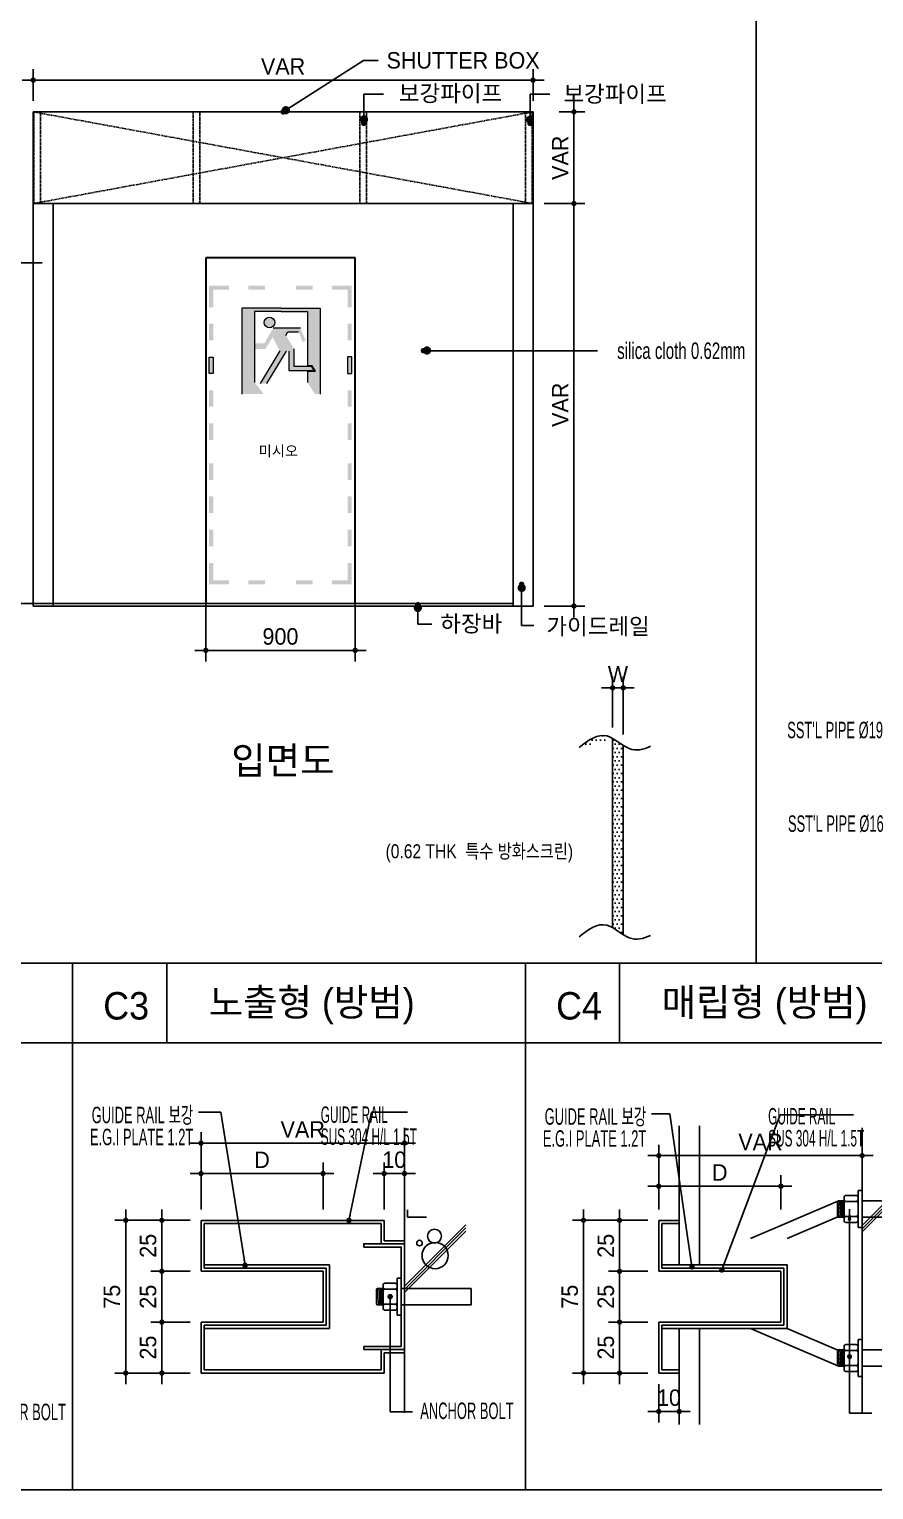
# Model space of a CAD drawing. Extents: x -25535497 to -25216507, y 8041684 to 8103002.
# Drawn here: x -25255908 to -25248210, y 8065854 to 8079157 of the extents above; entities that cross this region are included whole.
import ezdxf
from ezdxf.enums import TextEntityAlignment as Align

# ---------------------------------------------------------------- set-up
doc = ezdxf.new("R2010")
doc.units = 0
doc.header["$MEASUREMENT"] = 0
doc.linetypes.add('HIDDEN', pattern=[4.4, 3, -1.4])
doc.linetypes.add('PHANTOM', pattern=[63.5, 31.75, -6.35, 6.35, -6.35, 6.35, -6.35])
doc.layers.get('Defpoints').update_dxf_attribs({"color": 45})
for name, color, linetype in [('22', 7, 'Continuous'), ('3', 3, 'Continuous'), ('A', 7, 'Continuous'), ('C-ANNO-PATT', 5, 'Continuous'), ('DIM', 7, 'Continuous'), ('ELE1', 7, 'Continuous'), ('ELE5', 3, 'Continuous'), ('F', 7, 'Continuous'), ('LEADER', 7, 'Continuous'), ('slat 상', 2, 'PHANTOM'), ('SOLID', 3, 'Continuous'), ('text', 7, 'Continuous')]:
    doc.layers.add(name, color=color, linetype=linetype)
doc.layers.add('TEX', color=3, linetype='Continuous', lineweight=5)
doc.layers.add('외곽선', color=7, linetype='Continuous', lineweight=30)
doc.styles.add('songdoh', font='')
doc.styles.get("Standard").update_dxf_attribs({"font": 'malgunbd.ttf'})
doc.styles.add('유형1', font='swissel.ttf')
doc.styles.get('songdoh').set_extended_font_data('Dotum')
doc.dimstyles.new('DONGWOO', dxfattribs={"dimscale": 300, "dimtxt": 3, "dimasz": 1, "dimexe": 2, "dimexo": 2, "dimgap": 1, "dimtad": 1, "dimdec": 0, "dimzin": 11, "dimdsep": 46, "dimtxsty": 'songdoh', "dimblk": 'DOT-6', "dimcen": 2, "dimdle": 2, "dimclrd": 256, "dimclre": 256, "dimclrt": 3, "dimadec": 0, "dimazin": 0, "dimtfac": 1, "dimtdec": 0, "dimtix": 1, "dimtmove": 2, "dimatfit": 3, "dimldrblk": 'DOT', "dimfxl": 2, "dimtolj": 1, "dimtzin": 11, "dimarcsym": 0})
doc.dimstyles.new('ISO-25', dxfattribs={"dimtxt": 2.5, "dimasz": 2.5, "dimexe": 1.25, "dimexo": 0.625, "dimtad": 1, "dimtxsty": 'Standard', "dimcen": 2.5, "dimadec": 0, "dimazin": 0, "dimtfac": 1, "dimtmove": 0, "dimatfit": 3, "dimfxl": 1, "dimarcsym": 0})

# ---------------------------------------------------------------- blocks, each defined once
blk = doc.blocks.new('앵커볼트')
at = {"layer": 'A', "color": 8}
for p, q in [((3.96, 22.07), (-3.72, 21.29)), ((-3.72, 18.95), (-3.72, 21.61)), ((3.78, 22.11), (-3.22, 22.11)), ((4.28, 18.95), (4.28, 21.61)), ((-6.34, 13.01), (-6.34, 17.95)), ((-5.34, 18.95), (5.9, 18.95)), ((4.28, 21.24), (-3.72, 20.42)), ((4.28, 20.47), (-3.72, 19.66)), ((4.28, 19.76), (-3.72, 18.95)), ((-3.44, 13.01), (-3.44, 17.95)), ((4, 13.01), (4, 17.95)), ((6.9, 13.01), (6.9, 17.95)), ((-8.8, 10.01), (-8.8, 12.01)), ((-8.8, 12.01), (9.36, 12.01)), ((-8.8, 10.01), (9.36, 10.01)), ((-3.72, 10.01), (4.28, 10.01)), ((-3.72, 10.01), (-3.72, -24.41)), ((4.28, 10.01), (4.28, -24.41)), ((9.36, 10.01), (9.36, 12.01)), ((4.28, -24.41), (-3.72, -24.41))]:
    blk.add_line(p, q, dxfattribs=at)
for centre, radius, start, end in [((-3.22, 21.61), 0.5, 90, 180), ((3.78, 21.61), 0.5, 0, 90), ((-5.34, 17.95), 1, 90, 180), ((-4.44, 17.95), 1, 0, 90), ((-2.44, 17.95), 1, 90, 180), ((3, 17.95), 1, 0, 90), ((5, 17.95), 1, 90, 180), ((5.9, 17.95), 1, 0, 90), ((-5.34, 13.01), 1, 180, 270), ((-4.44, 13.01), 1, 270, 0), ((-2.44, 13.01), 1, 180, 270), ((3, 13.01), 1, 270, 0), ((5, 13.01), 1, 180, 270), ((5.9, 13.01), 1, 270, 0)]:
    blk.add_arc(centre, radius, start, end, dxfattribs=at)
blk = doc.blocks.new('_Dot')
at = {"color": 0, "linetype": 'ByBlock', "lineweight": -2}
blk.add_line((-0.5, 0), (-1, 0), dxfattribs=at)
at = {"color": 0, "linetype": 'ByBlock', "const_width": 0.5}
blk.add_lwpolyline([(-0.25, 0, 1), (0.25, 0, 1)], format="xyb", close=True, dxfattribs=at)
blk = doc.blocks.new('DOT-6')
at = {"layer": 'DIM', "color": 7, "ltscale": 0.5}
blk.add_line((2, 0), (-2, 0), dxfattribs=at)
at = {"layer": 'DIM', "color": 7, "ltscale": 0.5, "xscale": 0.9680000000043946, "yscale": 0.9680000000043946, "zscale": 0.9680000000043946}
blk.add_blockref('_Dot', (0, 0), dxfattribs=at)
blk = doc.blocks.new('*D328')
at = {"layer": 'Defpoints', "color": 0, "linetype": 'Continuous'}
for p in [(-25254699, 8068308), (-25254342, 8068308), (-25254342, 8067844)]:
    blk.add_point(p, dxfattribs=at)
at = {"layer": 'DIM', "linetype": 'Continuous', "lineweight": -2}
for p, q in [((-25254442, 8068308), (-25254799, 8068308)), ((-25254699, 8067894), (-25254699, 8068258)), ((-25254442, 8067844), (-25254799, 8067844))]:
    blk.add_line(p, q, dxfattribs=at)
at = {"layer": 'DIM', "linetype": 'Continuous', "lineweight": -2, "xscale": 50, "yscale": 50, "zscale": 50}
for p, rotation in [((-25254699, 8068308), 90), ((-25254699, 8067844), 270)]:
    blk.add_blockref('DOT-6', p, dxfattribs=dict(at, rotation=rotation))
at = {"layer": 'DIM', "color": 3, "linetype": 'Continuous', "insert": (-25254824, 8068076), "char_height": 150, "attachment_point": 5, "rotation": 90, "style": 'songdoh'}
blk.add_mtext('\\A1;25', dxfattribs=at)
blk = doc.blocks.new('*D329')
at = {"layer": 'Defpoints', "color": 0, "linetype": 'Continuous'}
for p in [(-25254342, 8067844), (-25254699, 8067381), (-25254342, 8067381)]:
    blk.add_point(p, dxfattribs=at)
at = {"layer": 'DIM', "linetype": 'Continuous', "lineweight": -2}
for p, q in [((-25254442, 8067844), (-25254799, 8067844)), ((-25254699, 8067794), (-25254699, 8067431)), ((-25254442, 8067381), (-25254799, 8067381))]:
    blk.add_line(p, q, dxfattribs=at)
at = {"layer": 'DIM', "linetype": 'Continuous', "lineweight": -2, "xscale": 50, "yscale": 50, "zscale": 50}
for p, rotation in [((-25254699, 8067844), 90), ((-25254699, 8067381), 270)]:
    blk.add_blockref('DOT-6', p, dxfattribs=dict(at, rotation=rotation))
at = {"layer": 'DIM', "color": 3, "linetype": 'Continuous', "insert": (-25254824, 8067612), "char_height": 150, "attachment_point": 5, "rotation": 90, "style": 'songdoh'}
blk.add_mtext('\\A1;25', dxfattribs=at)
blk = doc.blocks.new('*D330')
at = {"layer": 'Defpoints', "color": 0, "linetype": 'Continuous'}
for p in [(-25254699, 8067381), (-25254342, 8067381), (-25254342, 8066917)]:
    blk.add_point(p, dxfattribs=at)
at = {"layer": 'DIM', "linetype": 'Continuous', "lineweight": -2}
for p, q in [((-25254442, 8067381), (-25254799, 8067381)), ((-25254699, 8066967), (-25254699, 8067331)), ((-25254442, 8066917), (-25254799, 8066917))]:
    blk.add_line(p, q, dxfattribs=at)
at = {"layer": 'DIM', "linetype": 'Continuous', "lineweight": -2, "xscale": 50, "yscale": 50, "zscale": 50}
for p, rotation in [((-25254699, 8067381), 90), ((-25254699, 8066917), 270)]:
    blk.add_blockref('DOT-6', p, dxfattribs=dict(at, rotation=rotation))
at = {"layer": 'DIM', "color": 3, "linetype": 'Continuous', "insert": (-25254824, 8067149), "char_height": 150, "attachment_point": 5, "rotation": 90, "style": 'songdoh'}
blk.add_mtext('\\A1;25', dxfattribs=at)
blk = doc.blocks.new('*D331')
at = {"layer": 'Defpoints', "color": 0, "linetype": 'Continuous'}
for p in [(-25254342, 8068308), (-25255028, 8066917), (-25254342, 8066917)]:
    blk.add_point(p, dxfattribs=at)
at = {"layer": 'DIM', "linetype": 'Continuous', "lineweight": -2}
for p, q in [((-25254442, 8068308), (-25255128, 8068308)), ((-25255028, 8068258), (-25255028, 8066967)), ((-25254442, 8066917), (-25255128, 8066917))]:
    blk.add_line(p, q, dxfattribs=at)
at = {"layer": 'DIM', "linetype": 'Continuous', "lineweight": -2, "xscale": 50, "yscale": 50, "zscale": 50}
for p, rotation in [((-25255028, 8068308), 90), ((-25255028, 8066917), 270)]:
    blk.add_blockref('DOT-6', p, dxfattribs=dict(at, rotation=rotation))
at = {"layer": 'DIM', "color": 3, "linetype": 'Continuous', "insert": (-25255153, 8067612), "char_height": 150, "attachment_point": 5, "rotation": 90, "style": 'songdoh'}
blk.add_mtext('\\A1;75', dxfattribs=at)
blk = doc.blocks.new('*D332')
at = {"layer": 'Defpoints', "color": 0, "linetype": 'Continuous'}
for p in [(-25252488, 8069011), (-25254342, 8068308), (-25252488, 8068308)]:
    blk.add_point(p, dxfattribs=at)
at = {"layer": 'DIM', "linetype": 'Continuous', "lineweight": -2}
for p, q in [((-25254342, 8068408), (-25254342, 8069111)), ((-25252488, 8068408), (-25252488, 8069111)), ((-25254292, 8069011), (-25252538, 8069011))]:
    blk.add_line(p, q, dxfattribs=at)
at = {"layer": 'DIM', "linetype": 'Continuous', "lineweight": -2, "xscale": 50, "yscale": 50, "zscale": 50, "rotation": 180}
blk.add_blockref('DOT-6', (-25254342, 8069011), dxfattribs=at)
at = {"layer": 'DIM', "linetype": 'Continuous', "lineweight": -2, "xscale": 50, "yscale": 50, "zscale": 50}
blk.add_blockref('DOT-6', (-25252488, 8069011), dxfattribs=at)
at = {"layer": 'DIM', "color": 3, "linetype": 'Continuous', "insert": (-25253415, 8069136), "char_height": 150, "attachment_point": 5, "style": 'songdoh'}
blk.add_mtext('\\A1;VAR', dxfattribs=at)
blk = doc.blocks.new('*D333')
at = {"layer": 'Defpoints', "color": 0, "linetype": 'Continuous'}
for p in [(-25253230, 8068734), (-25254342, 8068308), (-25253230, 8068308)]:
    blk.add_point(p, dxfattribs=at)
at = {"layer": 'DIM', "linetype": 'Continuous', "lineweight": -2}
for p, q in [((-25254342, 8068408), (-25254342, 8068834)), ((-25253230, 8068408), (-25253230, 8068834)), ((-25254292, 8068734), (-25253280, 8068734))]:
    blk.add_line(p, q, dxfattribs=at)
at = {"layer": 'DIM', "linetype": 'Continuous', "lineweight": -2, "xscale": 50, "yscale": 50, "zscale": 50, "rotation": 180}
blk.add_blockref('DOT-6', (-25254342, 8068734), dxfattribs=at)
at = {"layer": 'DIM', "linetype": 'Continuous', "lineweight": -2, "xscale": 50, "yscale": 50, "zscale": 50}
blk.add_blockref('DOT-6', (-25253230, 8068734), dxfattribs=at)
at = {"layer": 'DIM', "color": 3, "linetype": 'Continuous', "insert": (-25253786, 8068859), "char_height": 150, "attachment_point": 5, "style": 'songdoh'}
blk.add_mtext('\\A1;D', dxfattribs=at)
blk = doc.blocks.new('*D334')
at = {"layer": 'Defpoints', "color": 0, "linetype": 'Continuous'}
for p in [(-25252488, 8068734), (-25252673, 8068308), (-25252488, 8068308)]:
    blk.add_point(p, dxfattribs=at)
at = {"layer": 'DIM', "linetype": 'Continuous', "lineweight": -2}
for p, q in [((-25252673, 8068408), (-25252673, 8068834)), ((-25252488, 8068408), (-25252488, 8068834)), ((-25252723, 8068734), (-25252773, 8068734)), ((-25252673, 8068734), (-25252488, 8068734)), ((-25252438, 8068734), (-25252388, 8068734))]:
    blk.add_line(p, q, dxfattribs=at)
at = {"layer": 'DIM', "linetype": 'Continuous', "lineweight": -2, "xscale": 50, "yscale": 50, "zscale": 50}
blk.add_blockref('DOT-6', (-25252673, 8068734), dxfattribs=at)
at = {"layer": 'DIM', "linetype": 'Continuous', "lineweight": -2, "xscale": 50, "yscale": 50, "zscale": 50, "rotation": 180}
blk.add_blockref('DOT-6', (-25252488, 8068734), dxfattribs=at)
at = {"layer": 'DIM', "color": 3, "linetype": 'Continuous', "insert": (-25252581, 8068859), "char_height": 150, "attachment_point": 5, "style": 'songdoh'}
blk.add_mtext('\\A1;10', dxfattribs=at)
blk = doc.blocks.new('*D377')
at = {"layer": 'Defpoints', "color": 0, "linetype": 'Continuous'}
for p in [(-25255871, 8078693), (-25255871, 8078404), (-25251316, 8078404)]:
    blk.add_point(p, dxfattribs=at)
at = {"layer": 'DIM', "linetype": 'Continuous', "lineweight": -2}
for p, q in [((-25255871, 8078504), (-25255871, 8078793)), ((-25251366, 8078693), (-25255821, 8078693)), ((-25251316, 8078504), (-25251316, 8078793))]:
    blk.add_line(p, q, dxfattribs=at)
at = {"layer": 'DIM', "linetype": 'Continuous', "lineweight": -2, "xscale": 50, "yscale": 50, "zscale": 50, "rotation": 180}
blk.add_blockref('DOT-6', (-25255871, 8078693), dxfattribs=at)
at = {"layer": 'DIM', "linetype": 'Continuous', "lineweight": -2, "xscale": 50, "yscale": 50, "zscale": 50}
blk.add_blockref('DOT-6', (-25251316, 8078693), dxfattribs=at)
at = {"layer": 'DIM', "color": 3, "linetype": 'Continuous', "insert": (-25253594, 8078818), "char_height": 150, "attachment_point": 5, "style": 'songdoh'}
blk.add_mtext('\\A1;VAR', dxfattribs=at)
blk = doc.blocks.new('*D378')
at = {"layer": 'Defpoints', "color": 0, "linetype": 'Continuous'}
for p in [(-25251316, 8077569), (-25251316, 8073903), (-25250943, 8073903)]:
    blk.add_point(p, dxfattribs=at)
at = {"layer": 'DIM', "linetype": 'Continuous', "lineweight": -2}
for p, q in [((-25251216, 8077569), (-25250843, 8077569)), ((-25250943, 8077519), (-25250943, 8073953)), ((-25251216, 8073903), (-25250843, 8073903))]:
    blk.add_line(p, q, dxfattribs=at)
at = {"layer": 'DIM', "linetype": 'Continuous', "lineweight": -2, "xscale": 50, "yscale": 50, "zscale": 50}
for p, rotation in [((-25250943, 8077569), 90), ((-25250943, 8073903), 270)]:
    blk.add_blockref('DOT-6', p, dxfattribs=dict(at, rotation=rotation))
at = {"layer": 'DIM', "color": 3, "linetype": 'Continuous', "insert": (-25251068, 8075736), "char_height": 150, "attachment_point": 5, "rotation": 90, "style": 'songdoh'}
blk.add_mtext('\\A1;VAR', dxfattribs=at)
blk = doc.blocks.new('*D339')
at = {"layer": 'Defpoints', "color": 0, "linetype": 'Continuous'}
for p in [(-25251177, 8078404), (-25250943, 8078404), (-25251177, 8077569)]:
    blk.add_point(p, dxfattribs=at)
at = {"layer": 'DIM', "linetype": 'Continuous', "lineweight": -2}
for p, q in [((-25251077, 8078404), (-25250843, 8078404)), ((-25250943, 8077619), (-25250943, 8078354)), ((-25251077, 8077569), (-25250843, 8077569))]:
    blk.add_line(p, q, dxfattribs=at)
at = {"layer": 'DIM', "linetype": 'Continuous', "lineweight": -2, "xscale": 50, "yscale": 50, "zscale": 50}
for p, rotation in [((-25250943, 8078404), 90), ((-25250943, 8077569), 270)]:
    blk.add_blockref('DOT-6', p, dxfattribs=dict(at, rotation=rotation))
at = {"layer": 'DIM', "color": 3, "linetype": 'Continuous', "insert": (-25251068, 8077986), "char_height": 150, "attachment_point": 5, "rotation": 90, "style": 'songdoh'}
blk.add_mtext('\\A1;VAR', dxfattribs=at)
blk = doc.blocks.new('*D340')
at = {"layer": 'Defpoints', "color": 0, "linetype": 'Continuous'}
for p in [(-25254298, 8074032), (-25252937, 8074032), (-25252937, 8073499)]:
    blk.add_point(p, dxfattribs=at)
at = {"layer": 'DIM', "linetype": 'Continuous', "lineweight": -2}
for p, q in [((-25254298, 8073932), (-25254298, 8073399)), ((-25252937, 8073932), (-25252937, 8073399)), ((-25254248, 8073499), (-25252987, 8073499))]:
    blk.add_line(p, q, dxfattribs=at)
at = {"layer": 'DIM', "linetype": 'Continuous', "lineweight": -2, "xscale": 50, "yscale": 50, "zscale": 50, "rotation": 180}
blk.add_blockref('DOT-6', (-25254298, 8073499), dxfattribs=at)
at = {"layer": 'DIM', "linetype": 'Continuous', "lineweight": -2, "xscale": 50, "yscale": 50, "zscale": 50}
blk.add_blockref('DOT-6', (-25252937, 8073499), dxfattribs=at)
at = {"layer": 'DIM', "color": 3, "linetype": 'Continuous', "insert": (-25253618, 8073625), "char_height": 150, "attachment_point": 5, "style": 'songdoh'}
blk.add_mtext('\\A1;900', dxfattribs=at)
blk = doc.blocks.new('*D341')
at = {"layer": 'Defpoints', "color": 0, "linetype": 'Continuous'}
for p in [(-25255689, 8077029), (-25256108, 8073927), (-25255689, 8073927)]:
    blk.add_point(p, dxfattribs=at)
at = {"layer": 'DIM', "linetype": 'Continuous', "lineweight": -2}
for p, q in [((-25255789, 8077029), (-25256208, 8077029)), ((-25256108, 8076979), (-25256108, 8073977)), ((-25255789, 8073927), (-25256208, 8073927))]:
    blk.add_line(p, q, dxfattribs=at)
at = {"layer": 'DIM', "linetype": 'Continuous', "lineweight": -2, "xscale": 50, "yscale": 50, "zscale": 50}
for p, rotation in [((-25256108, 8077029), 90), ((-25256108, 8073927), 270)]:
    blk.add_blockref('DOT-6', p, dxfattribs=dict(at, rotation=rotation))
at = {"layer": 'DIM', "color": 3, "linetype": 'Continuous', "insert": (-25256234, 8075478), "char_height": 150, "attachment_point": 5, "rotation": 90, "style": 'songdoh'}
blk.add_mtext('\\A1;2100', dxfattribs=at)
blk = doc.blocks.new('*D343')
at = {"layer": 'Defpoints', "color": 0, "linetype": 'Continuous'}
for p in [(-25250527, 8068308), (-25250170, 8068308), (-25250170, 8067844)]:
    blk.add_point(p, dxfattribs=at)
at = {"layer": 'DIM', "linetype": 'Continuous', "lineweight": -2}
for p, q in [((-25250270, 8068308), (-25250627, 8068308)), ((-25250527, 8067894), (-25250527, 8068258)), ((-25250270, 8067844), (-25250627, 8067844))]:
    blk.add_line(p, q, dxfattribs=at)
at = {"layer": 'DIM', "linetype": 'Continuous', "lineweight": -2, "xscale": 50, "yscale": 50, "zscale": 50}
for p, rotation in [((-25250527, 8068308), 90), ((-25250527, 8067844), 270)]:
    blk.add_blockref('DOT-6', p, dxfattribs=dict(at, rotation=rotation))
at = {"layer": 'DIM', "color": 3, "linetype": 'Continuous', "insert": (-25250652, 8068076), "char_height": 150, "attachment_point": 5, "rotation": 90, "style": 'songdoh'}
blk.add_mtext('\\A1;25', dxfattribs=at)
blk = doc.blocks.new('*D344')
at = {"layer": 'Defpoints', "color": 0, "linetype": 'Continuous'}
for p in [(-25250170, 8067844), (-25250527, 8067381), (-25250170, 8067381)]:
    blk.add_point(p, dxfattribs=at)
at = {"layer": 'DIM', "linetype": 'Continuous', "lineweight": -2}
for p, q in [((-25250270, 8067844), (-25250627, 8067844)), ((-25250527, 8067794), (-25250527, 8067431)), ((-25250270, 8067381), (-25250627, 8067381))]:
    blk.add_line(p, q, dxfattribs=at)
at = {"layer": 'DIM', "linetype": 'Continuous', "lineweight": -2, "xscale": 50, "yscale": 50, "zscale": 50}
for p, rotation in [((-25250527, 8067844), 90), ((-25250527, 8067381), 270)]:
    blk.add_blockref('DOT-6', p, dxfattribs=dict(at, rotation=rotation))
at = {"layer": 'DIM', "color": 3, "linetype": 'Continuous', "insert": (-25250652, 8067612), "char_height": 150, "attachment_point": 5, "rotation": 90, "style": 'songdoh'}
blk.add_mtext('\\A1;25', dxfattribs=at)
blk = doc.blocks.new('*D345')
at = {"layer": 'Defpoints', "color": 0, "linetype": 'Continuous'}
for p in [(-25250527, 8067381), (-25250170, 8067381), (-25250170, 8066917)]:
    blk.add_point(p, dxfattribs=at)
at = {"layer": 'DIM', "linetype": 'Continuous', "lineweight": -2}
for p, q in [((-25250270, 8067381), (-25250627, 8067381)), ((-25250527, 8066967), (-25250527, 8067331)), ((-25250270, 8066917), (-25250627, 8066917))]:
    blk.add_line(p, q, dxfattribs=at)
at = {"layer": 'DIM', "linetype": 'Continuous', "lineweight": -2, "xscale": 50, "yscale": 50, "zscale": 50}
for p, rotation in [((-25250527, 8067381), 90), ((-25250527, 8066917), 270)]:
    blk.add_blockref('DOT-6', p, dxfattribs=dict(at, rotation=rotation))
at = {"layer": 'DIM', "color": 3, "linetype": 'Continuous', "insert": (-25250652, 8067149), "char_height": 150, "attachment_point": 5, "rotation": 90, "style": 'songdoh'}
blk.add_mtext('\\A1;25', dxfattribs=at)
blk = doc.blocks.new('*D346')
at = {"layer": 'Defpoints', "color": 0, "linetype": 'Continuous'}
for p in [(-25250170, 8068308), (-25250856, 8066917), (-25250170, 8066917)]:
    blk.add_point(p, dxfattribs=at)
at = {"layer": 'DIM', "linetype": 'Continuous', "lineweight": -2}
for p, q in [((-25250270, 8068308), (-25250956, 8068308)), ((-25250856, 8068258), (-25250856, 8066967)), ((-25250270, 8066917), (-25250956, 8066917))]:
    blk.add_line(p, q, dxfattribs=at)
at = {"layer": 'DIM', "linetype": 'Continuous', "lineweight": -2, "xscale": 50, "yscale": 50, "zscale": 50}
for p, rotation in [((-25250856, 8068308), 90), ((-25250856, 8066917), 270)]:
    blk.add_blockref('DOT-6', p, dxfattribs=dict(at, rotation=rotation))
at = {"layer": 'DIM', "color": 3, "linetype": 'Continuous', "insert": (-25250981, 8067612), "char_height": 150, "attachment_point": 5, "rotation": 90, "style": 'songdoh'}
blk.add_mtext('\\A1;75', dxfattribs=at)
blk = doc.blocks.new('*D347')
at = {"layer": 'Defpoints', "color": 0, "linetype": 'Continuous'}
for p in [(-25248316, 8068897), (-25250170, 8068308), (-25248316, 8068308)]:
    blk.add_point(p, dxfattribs=at)
at = {"layer": 'DIM', "linetype": 'Continuous', "lineweight": -2}
for p, q in [((-25250170, 8068408), (-25250170, 8068997)), ((-25248316, 8068408), (-25248316, 8068997)), ((-25250120, 8068897), (-25248366, 8068897))]:
    blk.add_line(p, q, dxfattribs=at)
at = {"layer": 'DIM', "linetype": 'Continuous', "lineweight": -2, "xscale": 50, "yscale": 50, "zscale": 50, "rotation": 180}
blk.add_blockref('DOT-6', (-25250170, 8068897), dxfattribs=at)
at = {"layer": 'DIM', "linetype": 'Continuous', "lineweight": -2, "xscale": 50, "yscale": 50, "zscale": 50}
blk.add_blockref('DOT-6', (-25248316, 8068897), dxfattribs=at)
at = {"layer": 'DIM', "color": 3, "linetype": 'Continuous', "insert": (-25249243, 8069022), "char_height": 150, "attachment_point": 5, "style": 'songdoh'}
blk.add_mtext('\\A1;VAR', dxfattribs=at)
blk = doc.blocks.new('*D348')
at = {"layer": 'Defpoints', "color": 0, "linetype": 'Continuous'}
for p in [(-25249057, 8068619), (-25250170, 8068308), (-25249057, 8068308)]:
    blk.add_point(p, dxfattribs=at)
at = {"layer": 'DIM', "linetype": 'Continuous', "lineweight": -2}
for p, q in [((-25250170, 8068408), (-25250170, 8068719)), ((-25249057, 8068408), (-25249057, 8068719)), ((-25250120, 8068619), (-25249107, 8068619))]:
    blk.add_line(p, q, dxfattribs=at)
at = {"layer": 'DIM', "linetype": 'Continuous', "lineweight": -2, "xscale": 50, "yscale": 50, "zscale": 50, "rotation": 180}
blk.add_blockref('DOT-6', (-25250170, 8068619), dxfattribs=at)
at = {"layer": 'DIM', "linetype": 'Continuous', "lineweight": -2, "xscale": 50, "yscale": 50, "zscale": 50}
blk.add_blockref('DOT-6', (-25249057, 8068619), dxfattribs=at)
at = {"layer": 'DIM', "color": 3, "linetype": 'Continuous', "insert": (-25249614, 8068744), "char_height": 150, "attachment_point": 5, "style": 'songdoh'}
blk.add_mtext('\\A1;D', dxfattribs=at)
blk = doc.blocks.new('*D349')
at = {"layer": 'Defpoints', "color": 0, "linetype": 'Continuous'}
for p in [(-25250170, 8066917), (-25249984, 8066917), (-25249984, 8066567)]:
    blk.add_point(p, dxfattribs=at)
at = {"layer": 'DIM', "linetype": 'Continuous', "lineweight": -2}
for p, q in [((-25250170, 8066817), (-25250170, 8066467)), ((-25249984, 8066817), (-25249984, 8066467)), ((-25250220, 8066567), (-25250270, 8066567)), ((-25250170, 8066567), (-25249984, 8066567)), ((-25249934, 8066567), (-25249884, 8066567))]:
    blk.add_line(p, q, dxfattribs=at)
at = {"layer": 'DIM', "linetype": 'Continuous', "lineweight": -2, "xscale": 50, "yscale": 50, "zscale": 50}
blk.add_blockref('DOT-6', (-25250170, 8066567), dxfattribs=at)
at = {"layer": 'DIM', "linetype": 'Continuous', "lineweight": -2, "xscale": 50, "yscale": 50, "zscale": 50, "rotation": 180}
blk.add_blockref('DOT-6', (-25249984, 8066567), dxfattribs=at)
at = {"layer": 'DIM', "color": 3, "linetype": 'Continuous', "insert": (-25250077, 8066692), "char_height": 150, "attachment_point": 5, "style": 'songdoh'}
blk.add_mtext('\\A1;10', dxfattribs=at)
blk = doc.blocks.new('*D359')
at = {"layer": 'Defpoints', "color": 0, "linetype": 'Continuous'}
for p in [(-25250494, 8073158), (-25250591, 8072696), (-25250494, 8072634)]:
    blk.add_point(p, dxfattribs=at)
at = {"layer": 'DIM', "linetype": 'Continuous', "lineweight": -2}
for p, q in [((-25250591, 8072796), (-25250591, 8073258)), ((-25250494, 8072734), (-25250494, 8073258)), ((-25250641, 8073158), (-25250691, 8073158)), ((-25250591, 8073158), (-25250494, 8073158)), ((-25250444, 8073158), (-25250394, 8073158))]:
    blk.add_line(p, q, dxfattribs=at)
at = {"layer": 'DIM', "linetype": 'Continuous', "lineweight": -2, "xscale": 50, "yscale": 50, "zscale": 50}
blk.add_blockref('DOT-6', (-25250591, 8073158), dxfattribs=at)
at = {"layer": 'DIM', "linetype": 'Continuous', "lineweight": -2, "xscale": 50, "yscale": 50, "zscale": 50, "rotation": 180}
blk.add_blockref('DOT-6', (-25250494, 8073158), dxfattribs=at)
at = {"layer": 'DIM', "color": 3, "linetype": 'Continuous', "insert": (-25250542, 8073283), "char_height": 150, "attachment_point": 5, "style": 'songdoh'}
blk.add_mtext('\\A1;W', dxfattribs=at)

msp = doc.modelspace()

# ---------------------------------------------------------------- hatches: boundary and pattern name
at = {"layer": 'C-ANNO-PATT'}
h = msp.add_hatch(dxfattribs=at)
h.set_pattern_fill('DOTS', color=256, scale=24, style=0)
h.set_pattern_definition([(0, (-26033941.917, 7949657.395), (19.05, 38.1), [0, -38.1])])
edge = h.paths.add_edge_path()
edge.add_spline(control_points=[(-25250590.7, 8070972.9), (-25250558.4, 8070954.5), (-25250526.2, 8070929.9), (-25250493.7, 8070909.6)], knot_values=[852.6838362, 852.6838362, 852.6838362, 852.6838362, 1084.4120609, 1084.4120609, 1084.4120609, 1084.4120609], degree=3, periodic=0)
edge.add_line((-25250493.7, 8070909.6), (-25250493.7, 8072633.1))
edge.add_spline(control_points=[(-25250493.7, 8072633.1), (-25250544.1, 8072664.7), (-25250675.1, 8072774.8), (-25250811.4, 8072684.2), (-25250896.4, 8072613.4)], knot_values=[136.7010746, 136.7010746, 136.7010746, 136.7010746, 496.1971864, 1084.4120609, 1084.4120609, 1084.4120609, 1084.4120609], degree=3, periodic=0)
edge.add_line((-25250590.7, 8072696), (-25250590.7, 8070972.9))
at = {"layer": '외곽선', "linetype": 'ByBlock', "lineweight": 5}
h = msp.add_hatch(color=242, dxfattribs=at)
h.set_gradient(color1=(189, 10, 31), color2=(255, 255, 153))
h.paths.add_polyline_path([(-25254086.5, 8074099.7), (-25254086.5, 8074137.5), (-25254230.2, 8074137.5), (-25254230.2, 8074296.3), (-25254268, 8074296.3), (-25254268, 8074099.7)])
h.paths.add_polyline_path([(-25253758.9, 8074099.7), (-25253758.9, 8074137.5), (-25253910.1, 8074137.5), (-25253910.1, 8074099.7)])
h.paths.add_polyline_path([(-25253476.8, 8074137.5), (-25253476.8, 8074099.7), (-25253325.6, 8074099.7), (-25253325.6, 8074137.5)])
h.paths.add_polyline_path([(-25252967.6, 8074099.7), (-25252967.6, 8074296.3), (-25253005.4, 8074296.3), (-25253005.4, 8074137.5), (-25253149.1, 8074137.5), (-25253149.1, 8074099.7)])
h.paths.add_polyline_path([(-25252967.6, 8074447.5), (-25252967.6, 8074598.7), (-25253005.4, 8074598.7), (-25253005.4, 8074447.5)])
h.paths.add_polyline_path([(-25254230.2, 8074598.7), (-25254268, 8074598.7), (-25254268, 8074447.5), (-25254230.2, 8074447.5)])
h.paths.add_polyline_path([(-25254230.2, 8074901.1), (-25254268, 8074901.1), (-25254268, 8074749.9), (-25254230.2, 8074749.9)])
h.paths.add_polyline_path([(-25253005.4, 8074749.9), (-25252967.6, 8074749.9), (-25252967.6, 8074901.1), (-25253005.4, 8074901.1)])
h.paths.add_polyline_path([(-25252967.6, 8075203.5), (-25253005.4, 8075203.5), (-25253005.4, 8075105), (-25252967.6, 8075105)])
h.paths.add_polyline_path([(-25254230.2, 8075203.5), (-25254268, 8075203.5), (-25254268, 8075105), (-25254230.2, 8075105)])
h.paths.add_polyline_path([(-25254230.2, 8075105), (-25254268, 8075105), (-25254268, 8075052.3), (-25254230.2, 8075052.3)])
h.paths.add_polyline_path([(-25252967.6, 8075105), (-25253005.4, 8075105), (-25253005.4, 8075052.3), (-25252967.6, 8075052.3)])
h.paths.add_polyline_path([(-25252967.6, 8075566.3), (-25253005.4, 8075566.3), (-25253005.4, 8075415.1), (-25252967.6, 8075415.1)])
h.paths.add_polyline_path([(-25254230.2, 8075566.3), (-25254268, 8075566.3), (-25254268, 8075415.1), (-25254230.2, 8075415.1)])
h.paths.add_polyline_path([(-25254230.2, 8075868.7), (-25254268, 8075868.7), (-25254268, 8075717.5), (-25254230.2, 8075717.5)])
h.paths.add_polyline_path([(-25252967.6, 8075868.7), (-25253005.4, 8075868.7), (-25253005.4, 8075717.5), (-25252967.6, 8075717.5)])
h.paths.add_polyline_path([(-25253005.4, 8076019.9), (-25252967.6, 8076019.9), (-25252967.6, 8076171.1), (-25253005.4, 8076171.1)])
h.paths.add_polyline_path([(-25253005.4, 8076322.3), (-25252967.6, 8076322.3), (-25252967.6, 8076440.7), (-25253005.4, 8076440.7)])
h.paths.add_polyline_path([(-25252967.6, 8076440.7), (-25252967.6, 8076473.5), (-25253005.4, 8076473.5), (-25253005.4, 8076440.7)])
h.paths.add_polyline_path([(-25254230.2, 8076440.7), (-25254230.2, 8076473.5), (-25254268, 8076473.5), (-25254268, 8076440.7)])
h.paths.add_polyline_path([(-25254230.2, 8076440.7), (-25254268, 8076440.7), (-25254268, 8076322.3), (-25254230.2, 8076322.3)])
h.paths.add_polyline_path([(-25254230.2, 8076171.1), (-25254268, 8076171.1), (-25254268, 8076019.9), (-25254230.2, 8076019.9)])
h.paths.add_polyline_path([(-25254268, 8076624.7), (-25254230.2, 8076624.7), (-25254230.2, 8076783.5), (-25254086.5, 8076783.5), (-25254086.5, 8076821.3), (-25254268, 8076821.3)])
h.paths.add_polyline_path([(-25253758.9, 8076783.5), (-25253758.9, 8076821.3), (-25253910.1, 8076821.3), (-25253910.1, 8076783.5)])
h.paths.add_polyline_path([(-25253476.8, 8076821.3), (-25253476.8, 8076783.5), (-25253325.6, 8076783.5), (-25253325.6, 8076821.3)])
h.paths.add_polyline_path([(-25253005.4, 8076783.5), (-25253005.4, 8076624.7), (-25252967.6, 8076624.7), (-25252967.6, 8076821.3), (-25253149.1, 8076821.3), (-25253149.1, 8076783.5)])
h.paths.add_polyline_path([(-25252648.3, 8075229.8), (-25252648.3, 8075494.4), (-25252534.9, 8075494.4), (-25252534.9, 8075229.8)], flags=9)
h = msp.add_hatch(color=82, dxfattribs=at)
h.set_gradient(color1=(32, 219, 15), color2=(255, 255, 153))
h.paths.add_polyline_path([(-25253853.4, 8076446.7), (-25253853.4, 8076586.6), (-25253612.6, 8076586.6), (-25253371.8, 8076586.6), (-25253371.8, 8076446.7), (-25253255.9, 8076446.7), (-25253255.9, 8076615), (-25253612.6, 8076615), (-25253969.3, 8076615), (-25253969.3, 8076446.7)])
h = msp.add_hatch(color=82, dxfattribs=at)
h.set_gradient(color1=(32, 219, 15), color2=(255, 255, 153))
h.paths.add_polyline_path([(-25253853.4, 8076446.7), (-25253969.3, 8076446.7), (-25253969.3, 8075832.8), (-25253767.9, 8075832.8), (-25253853.4, 8075938.8)])
h.paths.add_polyline_path([(-25253255.9, 8076446.7), (-25253371.8, 8076446.7), (-25253371.8, 8076090.8), (-25253328.9, 8076090.8), (-25253298.4, 8076041.5), (-25253371.8, 8076041.5), (-25253371.8, 8075938.8), (-25253302.1, 8075832.8), (-25253255.9, 8075832.8)])
h = msp.add_hatch(color=8, dxfattribs=at)
h.set_gradient(color1=(122, 125, 133), color2=(255, 255, 153), name='INVSPHERICAL')
h.paths.add_polyline_path([(-25253494.3, 8076245.7), (-25253562.6, 8076358), (-25253728.3, 8076358), (-25253764.2, 8076295.8), (-25253853.4, 8076295.8), (-25253853.4, 8076243.9), (-25253755.3, 8076243.9), (-25253689.1, 8076351.1), (-25253624.8, 8076227.9), (-25253803.6, 8075929.5), (-25253742.8, 8075929.5), (-25253564, 8076224.3), (-25253542.6, 8076224.3), (-25253542.6, 8076047.4), (-25253310.2, 8076047.4), (-25253333.4, 8076084.9), (-25253494.3, 8076084.9)])
h.paths.add_polyline_path([(-25253684.9, 8076433.2), (-25253728.3, 8076358), (-25253562.6, 8076358), (-25253567.9, 8076366.9), (-25253549.7, 8076399.4), (-25253453.2, 8076399.4), (-25253435.3, 8076358), (-25253403.7, 8076358), (-25253436.1, 8076433.2)])
h.paths.add_polyline_path([(-25253766, 8076485.1, 1), (-25253669.5, 8076485.1, 1)])
h = msp.add_hatch(color=82, dxfattribs=at)
h.set_gradient(color1=(32, 219, 15), color2=(255, 255, 153))
h.paths.add_polyline_path([(-25253413.9, 8076308.3), (-25253387.1, 8076319.9), (-25253436.1, 8076433.3), (-25253684.8, 8076433.3), (-25253764.2, 8076295.8), (-25253853.4, 8076295.8), (-25253853.4, 8076243.9), (-25253755.3, 8076243.9), (-25253689.1, 8076351.1), (-25253624.8, 8076227.9), (-25253803.6, 8075929.5), (-25253742.8, 8075929.5), (-25253564, 8076224.3), (-25253542.6, 8076224.3), (-25253542.6, 8076047.4), (-25253310.2, 8076047.4), (-25253333.4, 8076084.9), (-25253494.3, 8076084.9), (-25253494.3, 8076245.7), (-25253568, 8076366.9), (-25253549.7, 8076399.5), (-25253453.2, 8076399.5)])
h = msp.add_hatch(color=70, dxfattribs=at)
h.set_gradient(color1=(147, 245, 10), color2=(255, 255, 153), name='INVSPHERICAL')
h.paths.add_polyline_path([(-25253853.4, 8076358), (-25253969.3, 8076358), (-25253969.3, 8075832.8), (-25253767.9, 8075832.8), (-25253853.4, 8075938.8)])
h = msp.add_hatch(color=70, dxfattribs=at)
h.set_gradient(color1=(147, 245, 10), color2=(255, 255, 153), name='INVSPHERICAL')
h.paths.add_polyline_path([(-25253371.8, 8076090.8), (-25253328.9, 8076090.8), (-25253298.4, 8076041.5), (-25253371.8, 8076041.5), (-25253371.8, 8075938.8), (-25253302.1, 8075832.8), (-25253255.9, 8075832.8), (-25253255.9, 8076358), (-25253371.8, 8076358)])

# ---------------------------------------------------------------- linework, layer by layer
at = {"color": 1, "linetype": 'PHANTOM'}
for p, q in [((-25255871.3, 8077568.9), (-25251316, 8078404)), ((-25255871.3, 8078404), (-25251316, 8077568.9))]:
    msp.add_line(p, q, dxfattribs=at)
at = {"color": 5}
msp.add_line((-25255689.1, 8077568.9), (-25251498.2, 8077568.9), dxfattribs=at)
at = {"ltscale": 0.5}
msp.add_line((-25255689.1, 8077568.9), (-25251498.2, 8077568.9), dxfattribs=at)
at = {"color": 0, "lineweight": 18}
for p, q in [((-25253969.3, 8076615), (-25253969.3, 8075832.8)), ((-25253612.6, 8076615), (-25253969.3, 8076615)), ((-25253853.4, 8076586.6), (-25253853.4, 8075938.8)), ((-25253612.6, 8076586.6), (-25253853.4, 8076586.6)), ((-25253612.6, 8076615), (-25253255.9, 8076615)), ((-25253612.6, 8076586.6), (-25253371.8, 8076586.6)), ((-25253371.8, 8076586.6), (-25253371.8, 8076090.8)), ((-25253255.9, 8076615), (-25253255.9, 8075832.8)), ((-25253436.1, 8076433.3), (-25253684.9, 8076433.3)), ((-25253567.9, 8076367), (-25253549.7, 8076399.5)), ((-25253549.7, 8076399.5), (-25253453.2, 8076399.5)), ((-25253624.8, 8076227.9), (-25253803.6, 8075929.5)), ((-25253742.8, 8075929.5), (-25253564, 8076224.3)), ((-25253542.6, 8076224.3), (-25253542.6, 8076047.4)), ((-25253494.3, 8076084.9), (-25253494.3, 8076245.7)), ((-25253542.6, 8076047.4), (-25253310.2, 8076047.4)), ((-25253333.4, 8076084.9), (-25253494.3, 8076084.9)), ((-25253328.9, 8076090.8), (-25253371.8, 8076090.8)), ((-25253371.8, 8076041.5), (-25253371.8, 8075938.8)), ((-25253371.8, 8076041.5), (-25253298.4, 8076041.5)), ((-25253310.2, 8076047.4), (-25253333.4, 8076084.9)), ((-25253298.4, 8076041.5), (-25253328.9, 8076090.8))]:
    msp.add_line(p, q, dxfattribs=at)
at = {"color": 254}
msp.add_line((-25254360.6, 8073927.4), (-25255806.7, 8073927.4), dxfattribs=at)
for p, q in [((-25250590.7, 8072696.4), (-25250590.7, 8070972.9)), ((-25250493.7, 8072633.7), (-25250493.7, 8070909.6)), ((-25252487.9, 8068094.4), (-25252487.9, 8068122.2)), ((-25248315.9, 8068094.4), (-25248315.9, 8068122.2)), ((-25254314.1, 8067871.9), (-25253998.9, 8067871.9)), ((-25253998.9, 8067871.9), (-25253201.7, 8067871.9)), ((-25253201.7, 8067352.8), (-25254314.1, 8067352.8)), ((-25252701.1, 8067130.3), (-25252487.9, 8067130.3)), ((-25252487.9, 8067130.3), (-25252487.9, 8067102.5)), ((-25248315.9, 8067130.3), (-25248315.9, 8067102.5))]:
    msp.add_line(p, q)
at = {"color": 1}
for p, q in [((-25252858.7, 8068064.7), (-25252858.7, 8068094.4)), ((-25250142.1, 8067901.6), (-25249000, 8067901.6)), ((-25249000, 8067901.6), (-25249000, 8067323.1)), ((-25250142.1, 8067871.9, 0), (-25249029.7, 8067871.9, 0)), ((-25249029.7, 8067871.9), (-25249029.7, 8067352.8)), ((-25249029.7, 8067352.8), (-25250142.1, 8067352.8)), ((-25249000, 8067323.1), (-25250142.1, 8067323.1)), ((-25252858.7, 8067160), (-25252858.7, 8067130.3))]:
    msp.add_line(p, q, dxfattribs=at)
at = {"color": 1, "elevation": 0}
msp.add_lwpolyline([(-25252858.7, 8068094.4), (-25252858.7, 8068094.4), (-25252487.9, 8068094.4), (-25252487.9, 8067130.3), (-25252858.7, 8067130.3)], dxfattribs=at)
at = {"color": 1}
for points in [[(-25252858.7, 8068064.7), (-25252517.6, 8068064.7), (-25252517.6, 8067160), (-25252858.7, 8067160)], [(-25254314.1, 8067901.6), (-25253172.1, 8067901.6), (-25253172.1, 8067323.1), (-25254314.1, 8067323.1)], [(-25254314.1, 8067871.9), (-25253201.7, 8067871.9), (-25253201.7, 8067352.8), (-25254314.1, 8067352.8)]]:
    msp.add_lwpolyline(points, dxfattribs=at)
at = {"color": 0, "lineweight": 18}
msp.add_circle((-25253717.8, 8076485.1), 48.2, dxfattribs=at)
at = {"color": 0}
for points in [[(-25250896.4, 8072613.4), (-25250811.4, 8072684.2), (-25250656.6, 8072787.1), (-25250447.3, 8072566.3), (-25250310.3, 8072594.2), (-25250243.9, 8072626.7)], [(-25250896.4, 8070889.9), (-25250811.4, 8070960.7), (-25250656.6, 8071063.6), (-25250447.3, 8070842.8), (-25250310.3, 8070870.7), (-25250243.9, 8070903.2)]]:
    msp.add_open_spline(points, degree=3, knots=[136.7010746, 136.7010746, 136.7010746, 136.7010746, 724.915949, 1213.4125167, 1659.3218635, 1659.3218635, 1659.3218635, 1659.3218635], dxfattribs=at)
at = {"layer": '22', "color": 7}
for p, q in [((-25255871.3, 8078404), (-25255871.3, 8073902.5)), ((-25255871.3, 8078404), (-25251316, 8078404)), ((-25251316, 8078404), (-25251316, 8073902.5)), ((-25255871.3, 8077568.9), (-25251316, 8077568.9)), ((-25255689.1, 8077568.9), (-25255689.1, 8073902.5)), ((-25251498.2, 8077568.9), (-25251498.2, 8073902.5)), ((-25255871.3, 8073902.5), (-25251316, 8073902.5))]:
    msp.add_line(p, q, dxfattribs=at)
msp.add_lwpolyline([(-25255689.1, 8073927.4), (-25251498.2, 8073927.4), (-25251498.2, 8073902.5), (-25255689.1, 8073902.5)], close=True, dxfattribs=at)
at = {"layer": '3', "color": 3}
for p, q in [((-25252673.3, 8068307.6), (-25254341.9, 8068307.6)), ((-25254341.9, 8068307.6), (-25254341.9, 8067844.1)), ((-25252673.3, 8068122.2), (-25252673.3, 8068307.6)), ((-25249984.5, 8068307.6), (-25250169.9, 8068307.6)), ((-25250169.9, 8068307.6), (-25250169.9, 8067844.1)), ((-25249984.5, 8068279.8), (-25249984.5, 8068307.6)), ((-25252701.1, 8068279.8), (-25254314.1, 8068279.8)), ((-25254314.1, 8068279.8), (-25254314.1, 8067871.9)), ((-25252701.1, 8068094.4), (-25252701.1, 8068279.8)), ((-25250142.1, 8067871.9), (-25250142.1, 8068279.8)), ((-25250142.1, 8068279.8), (-25249984.5, 8068279.8)), ((-25252487.9, 8068094.4), (-25252701.1, 8068094.4)), ((-25252487.9, 8068122.2), (-25252673.3, 8068122.2)), ((-25254341.9, 8067844.1), (-25253971.1, 8067844.1)), ((-25254026.8, 8067844.1), (-25253229.5, 8067844.1)), ((-25253229.5, 8067844.1), (-25253229.5, 8067380.6)), ((-25250169.9, 8067844.1), (-25249057.5, 8067844.1)), ((-25250142.1, 8067871.9), (-25249029.7, 8067871.9)), ((-25249919.6, 8067871.9), (-25249493.2, 8067871.9)), ((-25249057.5, 8067844.1), (-25249057.5, 8067380.6)), ((-25249029.7, 8067871.9), (-25249029.7, 8067352.8)), ((-25253229.5, 8067380.6), (-25254341.9, 8067380.6)), ((-25254341.9, 8067380.6), (-25254341.9, 8066917.1)), ((-25250169.9, 8067380.6), (-25250169.9, 8066917.1)), ((-25249057.5, 8067380.6), (-25250169.9, 8067380.6)), ((-25254314.1, 8067352.8), (-25254314.1, 8066944.9)), ((-25250142.1, 8066944.9), (-25250142.1, 8067352.8)), ((-25249029.7, 8067352.8), (-25250142.1, 8067352.8)), ((-25252701.1, 8066944.9), (-25252701.1, 8067130.3)), ((-25252487.9, 8067130.3), (-25252701.1, 8067130.3)), ((-25252673.3, 8067102.5), (-25252673.3, 8066917.1)), ((-25252487.9, 8067102.5), (-25252673.3, 8067102.5)), ((-25254341.9, 8066917.1), (-25252673.3, 8066917.1)), ((-25254314.1, 8066944.9), (-25252701.1, 8066944.9)), ((-25250169.9, 8066917.1), (-25249984.5, 8066917.1)), ((-25249984.5, 8066944.9), (-25250142.1, 8066944.9)), ((-25249984.5, 8066917.1), (-25249984.5, 8066944.9))]:
    msp.add_line(p, q, dxfattribs=at)
at = {"layer": 'DIM', "linetype": 'Continuous'}
for p, q in [((-25249984.5, 8067901.6), (-25249984.5, 8069169.8)), ((-25249799.1, 8067901.6), (-25249799.1, 8069169.8)), ((-25247756.4, 8068820.2), (-25248315.9, 8068259.6)), ((-25247756.4, 8068791.7), (-25248315.9, 8068231)), ((-25247756.4, 8068763.1), (-25248315.9, 8068202.5)), ((-25248537.3, 8068483.4), (-25249333.5, 8068142.6)), ((-25248537.4, 8068340.6), (-25249000, 8068142.6)), ((-25251928.5, 8068267.6), (-25252487.9, 8067706.9)), ((-25251928.5, 8068239), (-25252487.9, 8067678.4)), ((-25251928.5, 8068210.4), (-25252487.9, 8067649.8)), ((-25249984.5, 8067323.1), (-25249984.5, 8066447.2)), ((-25249799.1, 8067323.1), (-25249799.1, 8066447.2)), ((-25248537.3, 8066982.4), (-25249333.5, 8067323.1)), ((-25248537.4, 8067125.1), (-25249000, 8067323.1))]:
    msp.add_line(p, q, dxfattribs=at)
for centre, radius in [((-25252213.8, 8068164), 62.9), ((-25252350.8, 8068101.2), 25.7), ((-25252208.2, 8067987.3), 119.6)]:
    msp.add_circle(centre, radius, dxfattribs=at)
at = {"layer": 'ELE1'}
for p, q in [((-25252487.9, 8066554.7), (-25252487.9, 8069150.7)), ((-25248315.9, 8066554.7), (-25248315.9, 8069150.7))]:
    msp.add_line(p, q, dxfattribs=at)
at = {"layer": 'ELE5'}
for q in [(-25252459.7, 8068404.1), (-25252286.4, 8068336.2)]:
    msp.add_line((-25252459.7, 8068336.2), q, dxfattribs=at)
at = {"layer": 'F'}
for p, q in [((-25249283.6, 8082976.8), (-25249283.6, 8070650.1)), ((-25255511.9, 8070650.2), (-25255511.9, 8065854)), ((-25254654.7, 8070650.2), (-25254654.7, 8069925.5)), ((-25251384.7, 8070650.2), (-25251384.7, 8065854)), ((-25250527.5, 8070650.2), (-25250527.5, 8069925.5)), ((-25263766.3, 8069925.4), (-25241270.6, 8069925.4))]:
    msp.add_line(p, q, dxfattribs=at)
at = {"layer": 'LEADER', "const_width": 37.5}
for points in [[(-25253587.3, 8078419.4, 1), (-25253549.8, 8078419.4, 1)], [(-25252875.4, 8078335.2, 1), (-25252837.9, 8078335.2, 1)], [(-25251362.3, 8078332.2, 1), (-25251324.8, 8078332.2, 1)], [(-25252301.2, 8076230.4, 1), (-25252263.7, 8076230.4, 1)], [(-25251437.9, 8074068.1, 1), (-25251400.4, 8074068.1, 1)], [(-25252384.4, 8073885.4, 1), (-25252346.9, 8073885.4, 1)]]:
    msp.add_lwpolyline(points, format="xyb", close=True, dxfattribs=at)
at = {"layer": 'slat 상', "linetype": 'HIDDEN', "ltscale": 3}
for points in [[(-25255866.2, 8077568.9), (-25255805.5, 8077568.9), (-25255805.5, 8078404), (-25255866.2, 8078404)], [(-25254413.6, 8077568.9), (-25254352.8, 8077568.9), (-25254352.8, 8078404), (-25254413.6, 8078404)], [(-25252895.2, 8077568.9), (-25252834.4, 8077568.9), (-25252834.4, 8078404), (-25252895.2, 8078404)], [(-25251383.1, 8077568.9), (-25251322.4, 8077568.9), (-25251322.4, 8078404), (-25251383.1, 8078404)]]:
    msp.add_lwpolyline(points, close=True, dxfattribs=at)
at = {"layer": 'SOLID'}
for p, q in [((-25264804.3, 8070650.1), (-25229391.7, 8070650.1)), ((-25264804.3, 8065854), (-25229391.7, 8065853.7))]:
    msp.add_line(p, q, dxfattribs=at)
at = {"layer": '외곽선', "color": 0, "linetype": 'ByBlock', "lineweight": 30}
for p, q in [((-25252937.4, 8077073.5), (-25254298.2, 8077073.5)), ((-25254298.2, 8077073.5), (-25254298.2, 8073927.4)), ((-25252937.4, 8073927.4), (-25252937.4, 8077073.5))]:
    msp.add_line(p, q, dxfattribs=at)
at = {"layer": '외곽선', "color": 1, "linetype": 'ByBlock', "lineweight": 5}
for p, q in [((-25254268, 8076171.1), (-25254230.2, 8076171.1)), ((-25254268, 8076019.9), (-25254268, 8076171.1)), ((-25254230.2, 8076171.1), (-25254230.2, 8076019.9)), ((-25252967.6, 8076171.4), (-25253005.4, 8076171.4)), ((-25253005.4, 8076171.4), (-25253005.4, 8076020.2)), ((-25252967.6, 8076020.2), (-25252967.6, 8076171.4)), ((-25254230.2, 8076019.9), (-25254268, 8076019.9)), ((-25253005.4, 8076020.2), (-25252967.6, 8076020.2))]:
    msp.add_line(p, q, dxfattribs=at)

# ---------------------------------------------------------------- block references
at = {"layer": 'DIM', "yscale": 18.54000000003725, "rotation": 90}
for p, xscale, zscale in [((-25248130.3, 8068406.8), 18.54000000003725, 18.54000000003725), ((-25252332, 8067617.6), -18.54000000003725, 18.54), ((-25248130.3, 8067058.9), -18.54000000003725, 18.54)]:
    msp.add_blockref('앵커볼트', p, dxfattribs=dict(at, xscale=xscale, zscale=zscale))
at = {"layer": 'DIM', "linetype": 'Continuous', "xscale": 46.34999999997671, "yscale": 46.34999999997671, "zscale": 46.34999999997671, "rotation": 90}
msp.add_blockref('_Dot', (-25248431.1, 8067067.3), dxfattribs=at)

# ---------------------------------------------------------------- texts
at = {"color": 0, "lineweight": 18, "insert": (-25253816, 8075362.6), "char_height": 95.256, "width": 9725.595, "attachment_point": 1}
msp.add_mtext('{\\fGulim|b0|i0|c129|p50;미시오}', dxfattribs=at)
at = {"layer": 'TEX', "color": 2, "style": 'songdoh'}
for s, p in [('입면도', (-25254066.6, 8072371.9)), ('노출형 (방범)', (-25254271.9, 8070169.5)), ('매립형 (방범)', (-25250144.7, 8070169.5)), ('C3', (-25255233.1, 8070136.9)), ('C4', (-25251105.9, 8070136.9))]:
    msp.add_text(s, height=250, dxfattribs=at).set_placement(p)
at = {"layer": 'TEX', "color": 3, "style": '유형1', "width": 0.8}
msp.add_text('(0.62 THK  특수 방화스크린)', height=127.287, dxfattribs=at).set_placement((-25252659.9, 8071669.7), align=Align.MIDDLE_LEFT)
at = {"layer": 'text', "style": 'songdoh', "width": 0.6}
for s, p in [("SST'L PIPE Ø19", (-25248999.3, 8072699.2)), ("SST'L PIPE Ø16", (-25248992.8, 8071846.5))]:
    msp.add_text(s, height=150, dxfattribs=at).set_placement(p)
at = {"layer": 'text', "char_height": 150, "attachment_point": 9, "style": 'songdoh'}
for s, insert in [('SHUTTER BOX', (-25251255.8, 8078796.5)), ('보강파이프', (-25251597.5, 8078482.3)), ('보강파이프', (-25250097.4, 8078476.8)), ('{\\W0.7;silica cloth 0.62mm}', (-25249381.2, 8076151.3)), ('하장바', (-25251596.6, 8073651.7)), ('가이드레일', (-25250252.7, 8073627.5)), ('{\\W0.6;ANCHOR BOLT}', (-25255573.3, 8066485.9)), ('{\\W0.6;ANCHOR BOLT}', (-25251493.3, 8066496.2))]:
    msp.add_mtext(s, dxfattribs=dict(at, insert=insert))
at = {"layer": 'text', "char_height": 150, "attachment_point": 9, "line_spacing_factor": 0.8, "style": 'songdoh'}
for s, insert in [('{\\W0.6;GUIDE RAIL 보강\\PE.G.I PLATE 1.2T}', (-25254412.3, 8068990.3)), ('\\pxql;{\\W0.55;GUIDE RAIL\\PSUS 304 H/L 1.5T}', (-25252374.9, 8068993)), ('{\\W0.6;GUIDE RAIL 보강\\PE.G.I PLATE 1.2T}', (-25250284.1, 8068976.3)), ('\\pxql;{\\W0.55;GUIDE RAIL\\PSUS 304 H/L 1.5T}', (-25248297.3, 8068978.8))]:
    msp.add_mtext(s, dxfattribs=dict(at, insert=insert))

# ---------------------------------------------------------------- dimensions: what is measured, and where the dimension line sits
at = {"layer": 'DIM', "linetype": 'Continuous'}
for base, p1, p2, text, picture, middle in [((-25255871.3, 8078693.3), (-25251316, 8078404), (-25255871.3, 8078404), 'VAR', '*D377', (-25253593.6, 8078818.4)), ((-25252937.4, 8073499.4), (-25254298.2, 8074031.6), (-25252937.4, 8074031.6), '900', '*D340', (-25253617.8, 8073624.5)), ((-25250493.7, 8073157.9), (-25250590.7, 8072696.4), (-25250493.7, 8072633.7), 'W', '*D359', (-25250542.2, 8073283)), ((-25252487.9, 8069010.8), (-25254341.9, 8068307.6), (-25252487.9, 8068307.6), 'VAR', '*D332', (-25253414.9, 8069135.9)), ((-25248315.9, 8068896.6), (-25250169.9, 8068307.6), (-25248315.9, 8068307.6), 'VAR', '*D347', (-25249242.9, 8069021.7)), ((-25253229.5, 8068733.5), (-25254341.9, 8068307.6), (-25253229.5, 8068307.6), 'D', '*D333', (-25253785.7, 8068858.6)), ((-25252487.9, 8068733.5), (-25252673.3, 8068307.6), (-25252487.9, 8068307.6), '10', '*D334', (-25252580.6, 8068858.6)), ((-25249057.5, 8068619.4), (-25250169.9, 8068307.6), (-25249057.5, 8068307.6), 'D', '*D348', (-25249613.7, 8068744.5)), ((-25249984.5, 8066566.6), (-25250169.9, 8066917.1), (-25249984.5, 8066917.1), '10', '*D349', (-25250077.2, 8066691.7))]:
    dim = msp.add_linear_dim(base=base, p1=p1, p2=p2, text=text, dimstyle='DONGWOO', override={"dimscale": 50}, dxfattribs=at)
    dim.commit()
    dim.dimension.update_dxf_attribs({"geometry": picture, "text_midpoint": middle})
for base, p1, p2, angle, text, picture, middle in [((-25250943.4, 8078404), (-25251176.7, 8077568.9), (-25251176.7, 8078404), 90, 'VAR', '*D339', (-25251068.5, 8077986.4)), ((-25250943.4, 8073902.5), (-25251316, 8077568.9), (-25251316, 8073902.5), 90, 'VAR', '*D378', (-25251068.5, 8075735.7)), ((-25256108.5, 8073927.4), (-25255689.1, 8077029), (-25255689.1, 8073927.4), 90, '2100', '*D341', (-25256233.6, 8075478.2)), ((-25255027.7, 8066917.1), (-25254341.9, 8068307.6), (-25254341.9, 8066917.1), 90, '75', '*D331', (-25255152.8, 8067612.3)), ((-25254698.9, 8068307.6), (-25254341.9, 8067844.1), (-25254341.9, 8068307.6), 90, '25', '*D328', (-25254824.1, 8068075.9)), ((-25250855.7, 8066917.1), (-25250169.9, 8068307.6), (-25250169.9, 8066917.1), 90, '75', '*D346', (-25250980.8, 8067612.3)), ((-25250526.9, 8068307.6), (-25250169.9, 8067844.1), (-25250169.9, 8068307.6), 90, '25', '*D343', (-25250652, 8068075.9)), ((-25254698.9, 8067380.6), (-25254341.9, 8067844.1), (-25254341.9, 8067380.6), 270, '25', '*D329', (-25254824.1, 8067612.3)), ((-25250526.9, 8067380.6), (-25250169.9, 8067844.1), (-25250169.9, 8067380.6), 270, '25', '*D344', (-25250652, 8067612.3)), ((-25254698.9, 8067380.6), (-25254341.9, 8066917.1), (-25254341.9, 8067380.6), 90, '25', '*D330', (-25254824.1, 8067148.8)), ((-25250526.9, 8067380.6), (-25250169.9, 8066917.1), (-25250169.9, 8067380.6), 90, '25', '*D345', (-25250652, 8067148.8))]:
    dim = msp.add_linear_dim(base=base, p1=p1, p2=p2, angle=angle, text=text, dimstyle='DONGWOO', override={"dimscale": 50}, dxfattribs=at)
    dim.commit()
    dim.dimension.update_dxf_attribs({"geometry": picture, "text_midpoint": middle})

# ---------------------------------------------------------------- leaders
at = {"ltscale": 0.5}
msp.add_leader([(-25248431.5, 8068409.2), (-25248431.5, 8066552.4), (-25248229, 8066552.4)], dimstyle='ISO-25', override={"dimscale": 5, "dimasz": 20, "dimdec": 1, "dimtdec": 1, "dimtix": 1}, dxfattribs=at)
at = {"layer": 'DIM', "linetype": 'Continuous'}
for points in [[(-25253593.6, 8078404), (-25252861.4, 8078871.1), (-25252728.9, 8078871.1)], [(-25252858, 8078298.6), (-25252858, 8078566), (-25252679.5, 8078566)], [(-25251342.7, 8078298.6), (-25251342.7, 8078566), (-25251164.2, 8078566)], [(-25252315.5, 8076228.9), (-25250729.5, 8076228.9)], [(-25251420.2, 8074100.8), (-25251420.2, 8073726.4), (-25251308.3, 8073726.4)], [(-25252365.5, 8073914.9), (-25252365.5, 8073737.2), (-25252236.9, 8073737.2)], [(-25253940.7, 8067898.1), (-25254160.9, 8069292.8), (-25254363.4, 8069292.8)], [(-25252993.3, 8068307.5), (-25252789, 8069292.9), (-25252461.1, 8069292.9)], [(-25249867.7, 8067884.6), (-25250070.1, 8069278.7), (-25250235.2, 8069278.7)], [(-25249595.5, 8067856), (-25249065, 8069268.2), (-25248395.7, 8069268.2)], [(-25252618.2, 8067613.1), (-25252618.2, 8066562.7), (-25252415.7, 8066562.7)]]:
    msp.add_leader(points, dimstyle='DONGWOO', override={"dimscale": 50}, dxfattribs=at)

doc.saveas('drawing.dxf')
